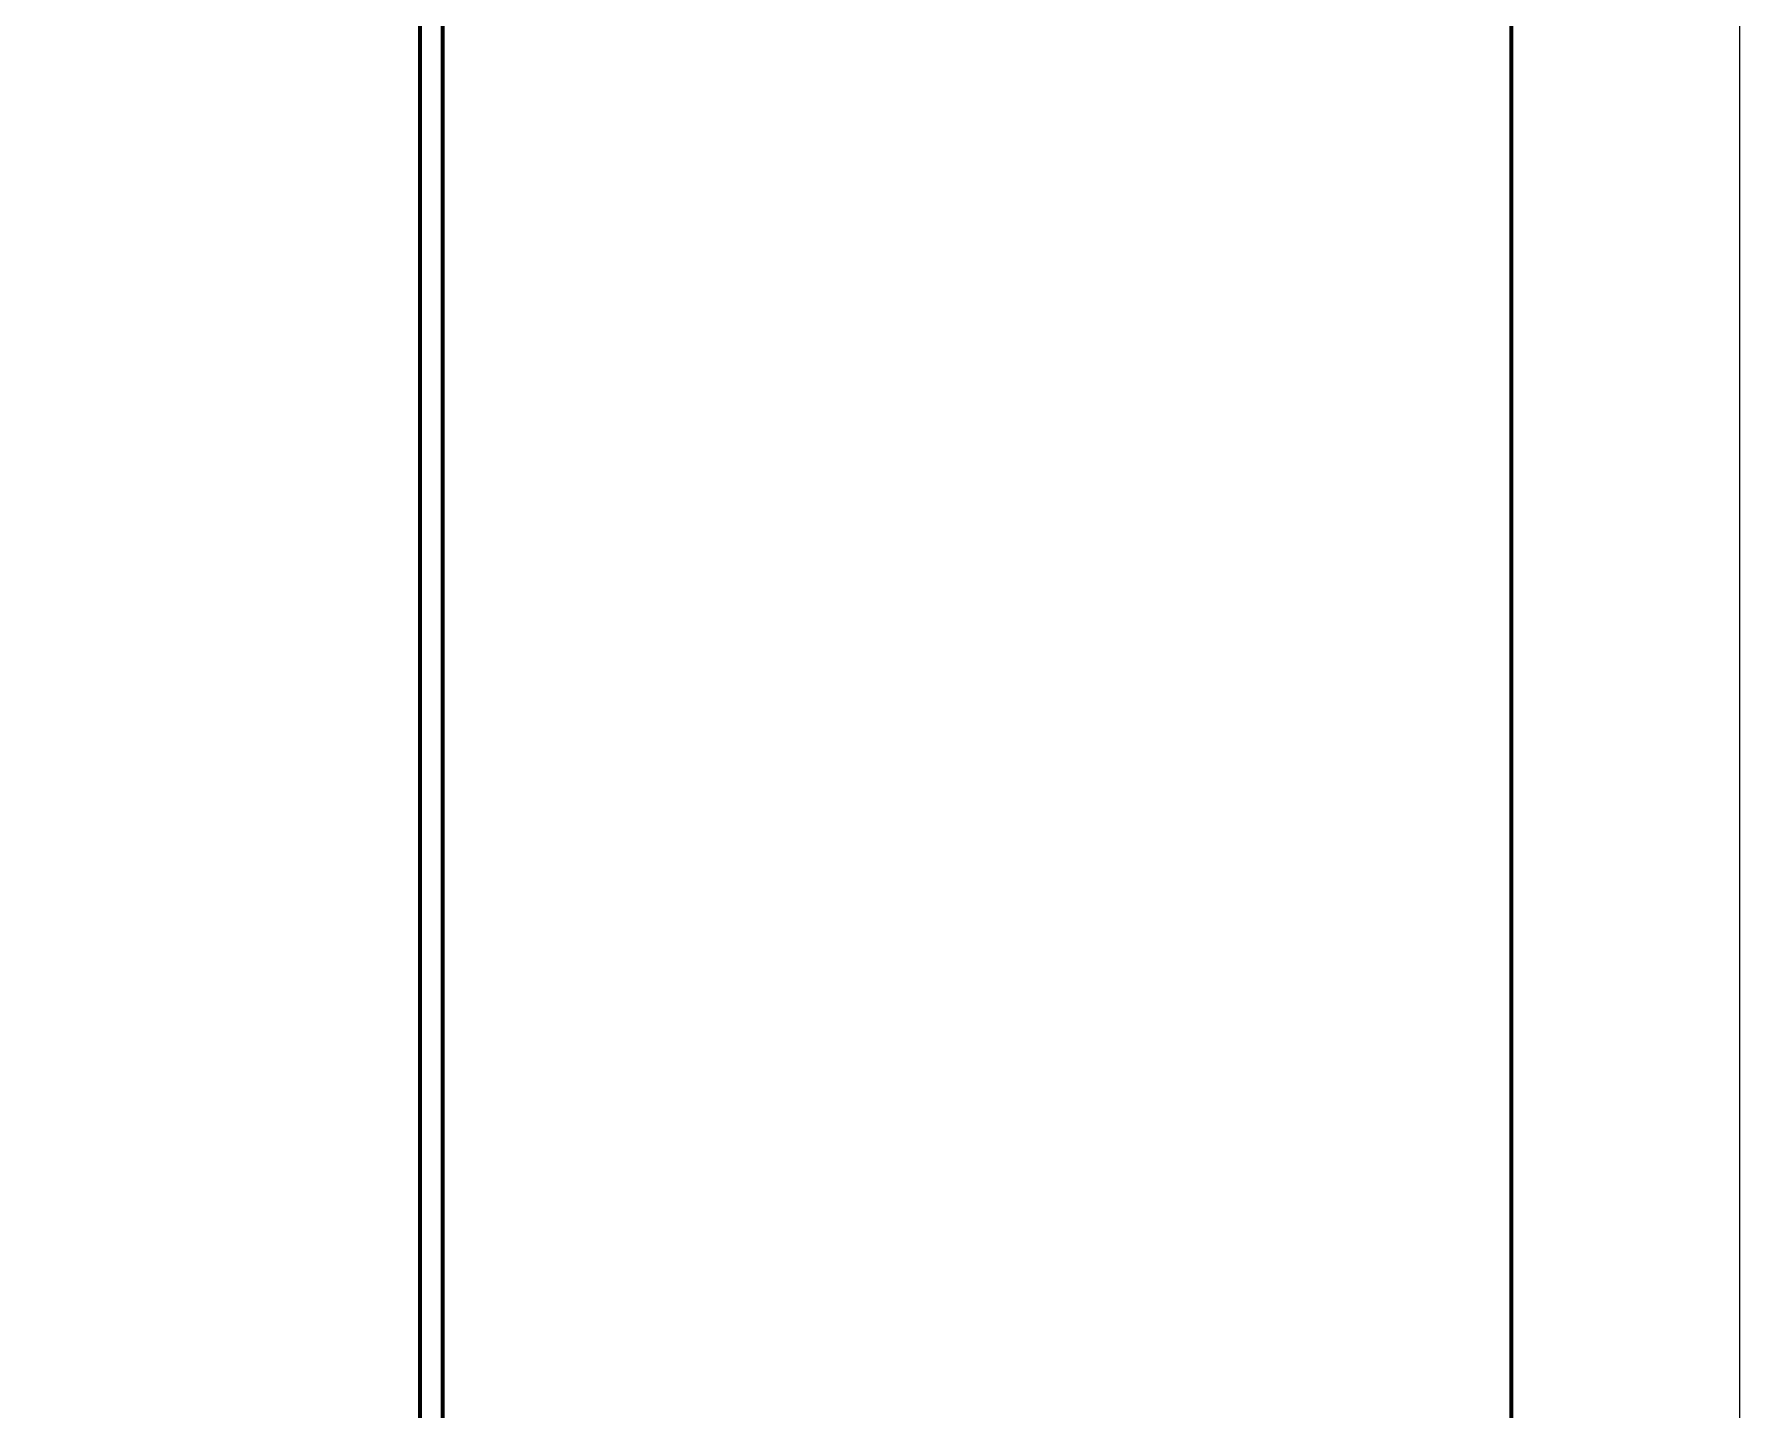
# Model space of a CAD drawing. Header units: millimetres. Extents: x 0 to 420, y 0 to 297.
# Drawn here: x 382.64 to 420, y 194.34 to 224.47 of the extents above; entities that cross this region are included whole.
import ezdxf

# ---------------------------------------------------------------- set-up
doc = ezdxf.new("R2010")
doc.units = ezdxf.units.MM
doc.linetypes.add('DASHED', pattern=[1.524, 1.27, -0.254])

msp = doc.modelspace()

# ---------------------------------------------------------------- linework, layer by layer
at = {"color": 1, "lineweight": 70}
for p, q in [((391.094, 132.1), (391.094, 256.5)), ((391.594, 132.1), (391.594, 256.5))]:
    msp.add_line(p, q, dxfattribs=at)
at = {"color": 5, "linetype": 'DASHED', "lineweight": 35}
for p, q in [((391.094, 132.1), (391.094, 256.5)), ((391.594, 132.1), (391.594, 256.5)), ((391.094, 222.458), (391.094, 222.469)), ((391.094, 222.469), (391.094, 222.468)), ((391.094, 222.468), (391.094, 222.469)), ((391.094, 222.469), (391.094, 222.458)), ((391.094, 222.468), (391.094, 222.467)), ((391.094, 222.467), (391.094, 222.468)), ((391.094, 222.467), (391.094, 222.465)), ((391.094, 222.465), (391.094, 222.467)), ((391.094, 222.465), (391.094, 222.461)), ((391.094, 222.461), (391.094, 222.465)), ((391.094, 222.461), (391.094, 222.457)), ((391.094, 222.457), (391.094, 222.461)), ((391.094, 222.428), (391.094, 222.458)), ((391.094, 222.458), (391.094, 222.428)), ((391.094, 222.457), (391.094, 222.453)), ((391.094, 222.453), (391.094, 222.457)), ((391.094, 222.453), (391.094, 222.447)), ((391.094, 222.447), (391.094, 222.453)), ((391.094, 222.447), (391.094, 222.44)), ((391.094, 222.44), (391.094, 222.447)), ((391.094, 222.44), (391.094, 222.433)), ((391.094, 222.433), (391.094, 222.44)), ((391.094, 222.433), (391.094, 222.424)), ((391.094, 222.424), (391.094, 222.433)), ((391.094, 222.378), (391.094, 222.428)), ((391.094, 222.428), (391.094, 222.378)), ((391.094, 222.424), (391.094, 222.415)), ((391.094, 222.415), (391.094, 222.424)), ((391.094, 222.415), (391.094, 222.405)), ((391.094, 222.405), (391.094, 222.415)), ((391.094, 222.405), (391.094, 222.394)), ((391.094, 222.394), (391.094, 222.405)), ((391.094, 222.394), (391.094, 222.383)), ((391.094, 222.383), (391.094, 222.394)), ((391.094, 222.383), (391.094, 221.765)), ((391.094, 221.765), (391.094, 222.383)), ((391.094, 222.31), (391.094, 222.378)), ((391.094, 222.378), (391.094, 222.31)), ((391.094, 222.228), (391.094, 222.31)), ((391.094, 222.31), (391.094, 222.228)), ((391.594, 222.458), (391.594, 222.469)), ((391.594, 222.469), (391.594, 222.468)), ((391.594, 222.468), (391.594, 222.469)), ((391.594, 222.469), (391.594, 222.458)), ((391.594, 222.468), (391.594, 222.467)), ((391.594, 222.467), (391.594, 222.468)), ((391.594, 222.467), (391.594, 222.465)), ((391.594, 222.465), (391.594, 222.467)), ((391.594, 222.465), (391.594, 222.461)), ((391.594, 222.461), (391.594, 222.465)), ((391.594, 222.461), (391.594, 222.457)), ((391.594, 222.457), (391.594, 222.461)), ((391.594, 222.428), (391.594, 222.458)), ((391.594, 222.458), (391.594, 222.428)), ((391.594, 222.457), (391.594, 222.453)), ((391.594, 222.453), (391.594, 222.457)), ((391.594, 222.453), (391.594, 222.447)), ((391.594, 222.447), (391.594, 222.453)), ((391.594, 222.447), (391.594, 222.44)), ((391.594, 222.44), (391.594, 222.447)), ((391.594, 222.44), (391.594, 222.433)), ((391.594, 222.433), (391.594, 222.44)), ((391.594, 222.433), (391.594, 222.424)), ((391.594, 222.424), (391.594, 222.433)), ((391.594, 222.378), (391.594, 222.428)), ((391.594, 222.428), (391.594, 222.378)), ((391.594, 222.424), (391.594, 222.415)), ((391.594, 222.415), (391.594, 222.424)), ((391.594, 222.415), (391.594, 222.405)), ((391.594, 222.405), (391.594, 222.415)), ((391.594, 222.405), (391.594, 222.394)), ((391.594, 222.394), (391.594, 222.405)), ((391.594, 222.394), (391.594, 222.383)), ((391.594, 222.383), (391.594, 222.394)), ((391.594, 222.383), (391.594, 221.765)), ((391.594, 221.765), (391.594, 222.383)), ((391.594, 222.31), (391.594, 222.378)), ((391.594, 222.378), (391.594, 222.31)), ((391.594, 222.228), (391.594, 222.31)), ((391.594, 222.31), (391.594, 222.228)), ((391.094, 222.133), (391.094, 222.228)), ((391.094, 222.228), (391.094, 222.133)), ((391.094, 222.029), (391.094, 222.133)), ((391.094, 222.133), (391.094, 222.029)), ((391.094, 221.919), (391.094, 222.029)), ((391.094, 222.029), (391.094, 221.919)), ((391.594, 222.133), (391.594, 222.228)), ((391.594, 222.228), (391.594, 222.133)), ((391.594, 222.029), (391.594, 222.133)), ((391.594, 222.133), (391.594, 222.029)), ((391.594, 221.919), (391.594, 222.029)), ((391.594, 222.029), (391.594, 221.919)), ((391.094, 221.808), (391.094, 221.919)), ((391.094, 221.919), (391.094, 221.808)), ((391.094, 221.699), (391.094, 221.808)), ((391.094, 221.808), (391.094, 221.699)), ((391.094, 221.765), (391.094, 221.699)), ((391.094, 221.699), (391.094, 221.765)), ((391.094, 221.596), (391.094, 221.699)), ((391.094, 221.699), (391.094, 221.618)), ((391.094, 221.699), (391.094, 221.596)), ((391.094, 221.618), (391.094, 221.699)), ((391.094, 221.618), (391.094, 221.524)), ((391.094, 221.524), (391.094, 221.618)), ((391.094, 221.502), (391.094, 221.596)), ((391.094, 221.596), (391.094, 221.502)), ((391.594, 221.808), (391.594, 221.919)), ((391.594, 221.919), (391.594, 221.808)), ((391.594, 221.699), (391.594, 221.808)), ((391.594, 221.808), (391.594, 221.699)), ((391.594, 221.765), (391.594, 221.699)), ((391.594, 221.699), (391.594, 221.765)), ((391.594, 221.596), (391.594, 221.699)), ((391.594, 221.699), (391.594, 221.618)), ((391.594, 221.699), (391.594, 221.596)), ((391.594, 221.618), (391.594, 221.699)), ((391.594, 221.618), (391.594, 221.524)), ((391.594, 221.524), (391.594, 221.618)), ((391.594, 221.502), (391.594, 221.596)), ((391.594, 221.596), (391.594, 221.502)), ((391.094, 221.524), (391.094, 221.42)), ((391.094, 221.42), (391.094, 221.524)), ((391.094, 221.42), (391.094, 221.502)), ((391.094, 221.502), (391.094, 221.42)), ((391.094, 221.354), (391.094, 221.42)), ((391.094, 221.42), (391.094, 221.311)), ((391.094, 221.42), (391.094, 221.354)), ((391.094, 221.311), (391.094, 221.42)), ((391.094, 220.736), (391.094, 221.354)), ((391.094, 221.354), (391.094, 220.736)), ((391.094, 221.311), (391.094, 221.2)), ((391.094, 221.2), (391.094, 221.311)), ((391.094, 221.2), (391.094, 221.09)), ((391.094, 221.09), (391.094, 221.2)), ((391.594, 221.524), (391.594, 221.42)), ((391.594, 221.42), (391.594, 221.524)), ((391.594, 221.42), (391.594, 221.502)), ((391.594, 221.502), (391.594, 221.42)), ((391.594, 221.354), (391.594, 221.42)), ((391.594, 221.42), (391.594, 221.311)), ((391.594, 221.42), (391.594, 221.354)), ((391.594, 221.311), (391.594, 221.42)), ((391.594, 220.736), (391.594, 221.354)), ((391.594, 221.354), (391.594, 220.736)), ((391.594, 221.311), (391.594, 221.2)), ((391.594, 221.2), (391.594, 221.311)), ((391.594, 221.2), (391.594, 221.09)), ((391.594, 221.09), (391.594, 221.2)), ((391.094, 221.09), (391.094, 220.986)), ((391.094, 220.986), (391.094, 221.09)), ((391.094, 220.986), (391.094, 220.891)), ((391.094, 220.891), (391.094, 220.986)), ((391.094, 220.891), (391.094, 220.809)), ((391.094, 220.809), (391.094, 220.891)), ((391.094, 220.809), (391.094, 220.741)), ((391.094, 220.741), (391.094, 220.809)), ((391.594, 221.09), (391.594, 220.986)), ((391.594, 220.986), (391.594, 221.09)), ((391.594, 220.986), (391.594, 220.891)), ((391.594, 220.891), (391.594, 220.986)), ((391.594, 220.891), (391.594, 220.809)), ((391.594, 220.809), (391.594, 220.891)), ((391.594, 220.809), (391.594, 220.741)), ((391.594, 220.741), (391.594, 220.809)), ((391.094, 220.741), (391.094, 220.691)), ((391.094, 220.691), (391.094, 220.741)), ((391.094, 220.725), (391.094, 220.736)), ((391.094, 220.736), (391.094, 220.725)), ((391.094, 220.714), (391.094, 220.725)), ((391.094, 220.725), (391.094, 220.714)), ((391.094, 220.704), (391.094, 220.714)), ((391.094, 220.714), (391.094, 220.704)), ((391.094, 220.695), (391.094, 220.704)), ((391.094, 220.704), (391.094, 220.695)), ((391.094, 220.686), (391.094, 220.695)), ((391.094, 220.695), (391.094, 220.686)), ((391.094, 220.691), (391.094, 220.661)), ((391.094, 220.661), (391.094, 220.691)), ((391.094, 220.679), (391.094, 220.686)), ((391.094, 220.686), (391.094, 220.679)), ((391.094, 220.672), (391.094, 220.679)), ((391.094, 220.679), (391.094, 220.672)), ((391.094, 220.667), (391.094, 220.672)), ((391.094, 220.672), (391.094, 220.667)), ((391.094, 220.662), (391.094, 220.667)), ((391.094, 220.667), (391.094, 220.662)), ((391.094, 220.658), (391.094, 220.662)), ((391.094, 220.662), (391.094, 220.658)), ((391.094, 220.661), (391.094, 220.651)), ((391.094, 220.651), (391.094, 220.661)), ((391.094, 220.655), (391.094, 220.658)), ((391.094, 220.658), (391.094, 220.655)), ((391.094, 220.652), (391.094, 220.655)), ((391.094, 220.655), (391.094, 220.652)), ((391.094, 220.651), (391.094, 220.652)), ((391.094, 220.652), (391.094, 220.651)), ((391.094, 220.651), (391.094, 220.651)), ((391.094, 220.651), (391.094, 220.651)), ((391.594, 220.741), (391.594, 220.691)), ((391.594, 220.691), (391.594, 220.741)), ((391.594, 220.725), (391.594, 220.736)), ((391.594, 220.736), (391.594, 220.725)), ((391.594, 220.714), (391.594, 220.725)), ((391.594, 220.725), (391.594, 220.714)), ((391.594, 220.704), (391.594, 220.714)), ((391.594, 220.714), (391.594, 220.704)), ((391.594, 220.695), (391.594, 220.704)), ((391.594, 220.704), (391.594, 220.695)), ((391.594, 220.686), (391.594, 220.695)), ((391.594, 220.695), (391.594, 220.686)), ((391.594, 220.691), (391.594, 220.661)), ((391.594, 220.661), (391.594, 220.691)), ((391.594, 220.679), (391.594, 220.686)), ((391.594, 220.686), (391.594, 220.679)), ((391.594, 220.672), (391.594, 220.679)), ((391.594, 220.679), (391.594, 220.672)), ((391.594, 220.667), (391.594, 220.672)), ((391.594, 220.672), (391.594, 220.667)), ((391.594, 220.662), (391.594, 220.667)), ((391.594, 220.667), (391.594, 220.662)), ((391.594, 220.658), (391.594, 220.662)), ((391.594, 220.662), (391.594, 220.658)), ((391.594, 220.661), (391.594, 220.651)), ((391.594, 220.651), (391.594, 220.661)), ((391.594, 220.655), (391.594, 220.658)), ((391.594, 220.658), (391.594, 220.655)), ((391.594, 220.652), (391.594, 220.655)), ((391.594, 220.655), (391.594, 220.652)), ((391.594, 220.651), (391.594, 220.652)), ((391.594, 220.652), (391.594, 220.651)), ((391.594, 220.651), (391.594, 220.651)), ((391.594, 220.651), (391.594, 220.651)), ((391.094, 211.315), (391.094, 211.325)), ((391.094, 211.325), (391.094, 211.325)), ((391.094, 211.325), (391.094, 211.324)), ((391.094, 211.324), (391.094, 211.325)), ((391.094, 211.325), (391.094, 211.325)), ((391.094, 211.325), (391.094, 211.315)), ((391.094, 211.324), (391.094, 211.321)), ((391.094, 211.321), (391.094, 211.324)), ((391.094, 211.321), (391.094, 211.318)), ((391.094, 211.318), (391.094, 211.321)), ((391.094, 211.318), (391.094, 211.314)), ((391.094, 211.314), (391.094, 211.318)), ((391.094, 211.284), (391.094, 211.315)), ((391.094, 211.315), (391.094, 211.284)), ((391.094, 211.314), (391.094, 211.309)), ((391.094, 211.309), (391.094, 211.314)), ((391.094, 211.309), (391.094, 211.304)), ((391.094, 211.304), (391.094, 211.309)), ((391.094, 211.304), (391.094, 211.297)), ((391.094, 211.297), (391.094, 211.304)), ((391.094, 211.297), (391.094, 211.289)), ((391.094, 211.289), (391.094, 211.297)), ((391.094, 211.289), (391.094, 211.281)), ((391.094, 211.281), (391.094, 211.289)), ((391.094, 211.235), (391.094, 211.284)), ((391.094, 211.284), (391.094, 211.235)), ((391.094, 211.281), (391.094, 211.272)), ((391.094, 211.272), (391.094, 211.281)), ((391.094, 211.272), (391.094, 211.262)), ((391.094, 211.262), (391.094, 211.272)), ((391.094, 211.262), (391.094, 211.251)), ((391.094, 211.251), (391.094, 211.262)), ((391.094, 211.251), (391.094, 211.24)), ((391.094, 211.24), (391.094, 211.251)), ((391.094, 211.24), (391.094, 210.622)), ((391.094, 210.622), (391.094, 211.24)), ((391.094, 211.167), (391.094, 211.235)), ((391.094, 211.235), (391.094, 211.167)), ((391.094, 211.085), (391.094, 211.167)), ((391.094, 211.167), (391.094, 211.085)), ((391.594, 211.315), (391.594, 211.325)), ((391.594, 211.325), (391.594, 211.325)), ((391.594, 211.325), (391.594, 211.324)), ((391.594, 211.324), (391.594, 211.325)), ((391.594, 211.325), (391.594, 211.325)), ((391.594, 211.325), (391.594, 211.315)), ((391.594, 211.324), (391.594, 211.321)), ((391.594, 211.321), (391.594, 211.324)), ((391.594, 211.321), (391.594, 211.318)), ((391.594, 211.318), (391.594, 211.321)), ((391.594, 211.318), (391.594, 211.314)), ((391.594, 211.314), (391.594, 211.318)), ((391.594, 211.284), (391.594, 211.315)), ((391.594, 211.315), (391.594, 211.284)), ((391.594, 211.314), (391.594, 211.309)), ((391.594, 211.309), (391.594, 211.314)), ((391.594, 211.309), (391.594, 211.304)), ((391.594, 211.304), (391.594, 211.309)), ((391.594, 211.304), (391.594, 211.297)), ((391.594, 211.297), (391.594, 211.304)), ((391.594, 211.297), (391.594, 211.289)), ((391.594, 211.289), (391.594, 211.297)), ((391.594, 211.289), (391.594, 211.281)), ((391.594, 211.281), (391.594, 211.289)), ((391.594, 211.235), (391.594, 211.284)), ((391.594, 211.284), (391.594, 211.235)), ((391.594, 211.281), (391.594, 211.272)), ((391.594, 211.272), (391.594, 211.281)), ((391.594, 211.272), (391.594, 211.262)), ((391.594, 211.262), (391.594, 211.272)), ((391.594, 211.262), (391.594, 211.251)), ((391.594, 211.251), (391.594, 211.262)), ((391.594, 211.251), (391.594, 211.24)), ((391.594, 211.24), (391.594, 211.251)), ((391.594, 211.24), (391.594, 210.622)), ((391.594, 210.622), (391.594, 211.24)), ((391.594, 211.167), (391.594, 211.235)), ((391.594, 211.235), (391.594, 211.167)), ((391.594, 211.085), (391.594, 211.167)), ((391.594, 211.167), (391.594, 211.085)), ((391.094, 210.99), (391.094, 211.085)), ((391.094, 211.085), (391.094, 210.99)), ((391.094, 210.886), (391.094, 210.99)), ((391.094, 210.99), (391.094, 210.886)), ((391.094, 210.776), (391.094, 210.886)), ((391.094, 210.886), (391.094, 210.776)), ((391.094, 210.665), (391.094, 210.776)), ((391.094, 210.776), (391.094, 210.665)), ((391.594, 210.99), (391.594, 211.085)), ((391.594, 211.085), (391.594, 210.99)), ((391.594, 210.886), (391.594, 210.99)), ((391.594, 210.99), (391.594, 210.886)), ((391.594, 210.776), (391.594, 210.886)), ((391.594, 210.886), (391.594, 210.776)), ((391.594, 210.665), (391.594, 210.776)), ((391.594, 210.776), (391.594, 210.665)), ((391.094, 210.556), (391.094, 210.665)), ((391.094, 210.665), (391.094, 210.556)), ((391.094, 210.622), (391.094, 210.556)), ((391.094, 210.556), (391.094, 210.622)), ((391.094, 210.452), (391.094, 210.556)), ((391.094, 210.556), (391.094, 210.474)), ((391.094, 210.556), (391.094, 210.452)), ((391.094, 210.474), (391.094, 210.556)), ((391.094, 210.474), (391.094, 210.38)), ((391.094, 210.38), (391.094, 210.474)), ((391.094, 210.358), (391.094, 210.452)), ((391.094, 210.452), (391.094, 210.358)), ((391.094, 210.38), (391.094, 210.277)), ((391.094, 210.277), (391.094, 210.38)), ((391.094, 210.277), (391.094, 210.358)), ((391.094, 210.358), (391.094, 210.277)), ((391.594, 210.556), (391.594, 210.665)), ((391.594, 210.665), (391.594, 210.556)), ((391.594, 210.622), (391.594, 210.556)), ((391.594, 210.556), (391.594, 210.622)), ((391.594, 210.452), (391.594, 210.556)), ((391.594, 210.556), (391.594, 210.474)), ((391.594, 210.556), (391.594, 210.452)), ((391.594, 210.474), (391.594, 210.556)), ((391.594, 210.474), (391.594, 210.38)), ((391.594, 210.38), (391.594, 210.474)), ((391.594, 210.358), (391.594, 210.452)), ((391.594, 210.452), (391.594, 210.358)), ((391.594, 210.38), (391.594, 210.277)), ((391.594, 210.277), (391.594, 210.38)), ((391.594, 210.277), (391.594, 210.358)), ((391.594, 210.358), (391.594, 210.277)), ((391.094, 210.211), (391.094, 210.277)), ((391.094, 210.277), (391.094, 210.168)), ((391.094, 210.277), (391.094, 210.211)), ((391.094, 210.168), (391.094, 210.277)), ((391.094, 209.593), (391.094, 210.211)), ((391.094, 210.211), (391.094, 209.593)), ((391.094, 210.168), (391.094, 210.057)), ((391.094, 210.057), (391.094, 210.168)), ((391.094, 210.057), (391.094, 209.947)), ((391.094, 209.947), (391.094, 210.057)), ((391.594, 210.211), (391.594, 210.277)), ((391.594, 210.277), (391.594, 210.168)), ((391.594, 210.277), (391.594, 210.211)), ((391.594, 210.168), (391.594, 210.277)), ((391.594, 209.593), (391.594, 210.211)), ((391.594, 210.211), (391.594, 209.593)), ((391.594, 210.168), (391.594, 210.057)), ((391.594, 210.057), (391.594, 210.168)), ((391.594, 210.057), (391.594, 209.947)), ((391.594, 209.947), (391.594, 210.057)), ((391.094, 209.947), (391.094, 209.843)), ((391.094, 209.843), (391.094, 209.947)), ((391.094, 209.843), (391.094, 209.748)), ((391.094, 209.748), (391.094, 209.843)), ((391.094, 209.748), (391.094, 209.666)), ((391.094, 209.666), (391.094, 209.748)), ((391.094, 209.666), (391.094, 209.598)), ((391.094, 209.598), (391.094, 209.666)), ((391.094, 209.598), (391.094, 209.548)), ((391.094, 209.548), (391.094, 209.598)), ((391.594, 209.947), (391.594, 209.843)), ((391.594, 209.843), (391.594, 209.947)), ((391.594, 209.843), (391.594, 209.748)), ((391.594, 209.748), (391.594, 209.843)), ((391.594, 209.748), (391.594, 209.666)), ((391.594, 209.666), (391.594, 209.748)), ((391.594, 209.666), (391.594, 209.598)), ((391.594, 209.598), (391.594, 209.666)), ((391.594, 209.598), (391.594, 209.548)), ((391.594, 209.548), (391.594, 209.598)), ((391.094, 209.582), (391.094, 209.593)), ((391.094, 209.593), (391.094, 209.582)), ((391.094, 209.571), (391.094, 209.582)), ((391.094, 209.582), (391.094, 209.571)), ((391.094, 209.561), (391.094, 209.571)), ((391.094, 209.571), (391.094, 209.561)), ((391.094, 209.552), (391.094, 209.561)), ((391.094, 209.561), (391.094, 209.552)), ((391.094, 209.543), (391.094, 209.552)), ((391.094, 209.552), (391.094, 209.543)), ((391.094, 209.548), (391.094, 209.518)), ((391.094, 209.518), (391.094, 209.548)), ((391.094, 209.536), (391.094, 209.543)), ((391.094, 209.543), (391.094, 209.536)), ((391.094, 209.529), (391.094, 209.536)), ((391.094, 209.536), (391.094, 209.529)), ((391.094, 209.523), (391.094, 209.529)), ((391.094, 209.529), (391.094, 209.523)), ((391.094, 209.519), (391.094, 209.523)), ((391.094, 209.523), (391.094, 209.519)), ((391.094, 209.515), (391.094, 209.519)), ((391.094, 209.519), (391.094, 209.515)), ((391.094, 209.518), (391.094, 209.507)), ((391.094, 209.507), (391.094, 209.518)), ((391.094, 209.511), (391.094, 209.515)), ((391.094, 209.515), (391.094, 209.511)), ((391.094, 209.509), (391.094, 209.511)), ((391.094, 209.511), (391.094, 209.509)), ((391.094, 209.508), (391.094, 209.509)), ((391.094, 209.509), (391.094, 209.508)), ((391.094, 209.507), (391.094, 209.508)), ((391.094, 209.508), (391.094, 209.507)), ((391.594, 209.582), (391.594, 209.593)), ((391.594, 209.593), (391.594, 209.582)), ((391.594, 209.571), (391.594, 209.582)), ((391.594, 209.582), (391.594, 209.571)), ((391.594, 209.561), (391.594, 209.571)), ((391.594, 209.571), (391.594, 209.561)), ((391.594, 209.552), (391.594, 209.561)), ((391.594, 209.561), (391.594, 209.552)), ((391.594, 209.543), (391.594, 209.552)), ((391.594, 209.552), (391.594, 209.543)), ((391.594, 209.548), (391.594, 209.518)), ((391.594, 209.518), (391.594, 209.548)), ((391.594, 209.536), (391.594, 209.543)), ((391.594, 209.543), (391.594, 209.536)), ((391.594, 209.529), (391.594, 209.536)), ((391.594, 209.536), (391.594, 209.529)), ((391.594, 209.523), (391.594, 209.529)), ((391.594, 209.529), (391.594, 209.523)), ((391.594, 209.519), (391.594, 209.523)), ((391.594, 209.523), (391.594, 209.519)), ((391.594, 209.515), (391.594, 209.519)), ((391.594, 209.519), (391.594, 209.515)), ((391.594, 209.518), (391.594, 209.507)), ((391.594, 209.507), (391.594, 209.518)), ((391.594, 209.511), (391.594, 209.515)), ((391.594, 209.515), (391.594, 209.511)), ((391.594, 209.509), (391.594, 209.511)), ((391.594, 209.511), (391.594, 209.509)), ((391.594, 209.508), (391.594, 209.509)), ((391.594, 209.509), (391.594, 209.508)), ((391.594, 209.507), (391.594, 209.508)), ((391.594, 209.508), (391.594, 209.507)), ((391.094, 208.746), (391.094, 208.75)), ((391.094, 208.75), (391.094, 208.734)), ((391.094, 208.734), (391.094, 208.75)), ((391.094, 208.75), (391.094, 208.746)), ((391.094, 208.734), (391.094, 208.746)), ((391.094, 208.746), (391.094, 208.734)), ((391.094, 208.714), (391.094, 208.734)), ((391.094, 208.734), (391.094, 208.686)), ((391.094, 208.686), (391.094, 208.734)), ((391.094, 208.734), (391.094, 208.714)), ((391.094, 208.686), (391.094, 208.714)), ((391.094, 208.714), (391.094, 208.686)), ((391.094, 208.65), (391.094, 208.686)), ((391.094, 208.686), (391.094, 208.608)), ((391.094, 208.608), (391.094, 208.686)), ((391.094, 208.686), (391.094, 208.65)), ((391.094, 208.608), (391.094, 208.65)), ((391.094, 208.65), (391.094, 208.608)), ((391.094, 208.56), (391.094, 208.608)), ((391.094, 208.608), (391.094, 208.505)), ((391.094, 208.505), (391.094, 208.608)), ((391.094, 208.608), (391.094, 208.56)), ((391.094, 208.505), (391.094, 208.56)), ((391.094, 208.56), (391.094, 208.505)), ((391.094, 208.446), (391.094, 208.505)), ((391.094, 208.505), (391.094, 208.382)), ((391.094, 208.382), (391.094, 208.505)), ((391.094, 208.505), (391.094, 208.446)), ((391.594, 208.734), (391.594, 208.75)), ((391.594, 208.75), (391.594, 208.746)), ((391.594, 208.746), (391.594, 208.75)), ((391.594, 208.75), (391.594, 208.734)), ((391.594, 208.746), (391.594, 208.734)), ((391.594, 208.734), (391.594, 208.746)), ((391.594, 208.686), (391.594, 208.734)), ((391.594, 208.734), (391.594, 208.714)), ((391.594, 208.714), (391.594, 208.734)), ((391.594, 208.734), (391.594, 208.686)), ((391.594, 208.714), (391.594, 208.686)), ((391.594, 208.686), (391.594, 208.714)), ((391.594, 208.608), (391.594, 208.686)), ((391.594, 208.686), (391.594, 208.65)), ((391.594, 208.65), (391.594, 208.686)), ((391.594, 208.686), (391.594, 208.608)), ((391.594, 208.65), (391.594, 208.608)), ((391.594, 208.608), (391.594, 208.65)), ((391.594, 208.505), (391.594, 208.608)), ((391.594, 208.608), (391.594, 208.56)), ((391.594, 208.56), (391.594, 208.608)), ((391.594, 208.608), (391.594, 208.505)), ((391.594, 208.56), (391.594, 208.505)), ((391.594, 208.505), (391.594, 208.56)), ((391.594, 208.382), (391.594, 208.505)), ((391.594, 208.505), (391.594, 208.446)), ((391.594, 208.446), (391.594, 208.505)), ((391.594, 208.505), (391.594, 208.382)), ((391.094, 208.382), (391.094, 208.446)), ((391.094, 208.446), (391.094, 208.382)), ((391.094, 208.315), (391.094, 208.382)), ((391.094, 208.382), (391.094, 208.245)), ((391.094, 208.245), (391.094, 208.382)), ((391.094, 208.382), (391.094, 208.315)), ((391.094, 208.245), (391.094, 208.315)), ((391.094, 208.315), (391.094, 208.245)), ((391.094, 208.173), (391.094, 208.245)), ((391.094, 208.245), (391.094, 208.1)), ((391.094, 208.1), (391.094, 208.245)), ((391.094, 208.245), (391.094, 208.173)), ((391.094, 208.1), (391.094, 208.173)), ((391.094, 208.173), (391.094, 208.1)), ((391.594, 208.446), (391.594, 208.382)), ((391.594, 208.382), (391.594, 208.446)), ((391.594, 208.245), (391.594, 208.382)), ((391.594, 208.382), (391.594, 208.315)), ((391.594, 208.315), (391.594, 208.382)), ((391.594, 208.382), (391.594, 208.245)), ((391.594, 208.315), (391.594, 208.245)), ((391.594, 208.245), (391.594, 208.315)), ((391.594, 208.1), (391.594, 208.245)), ((391.594, 208.245), (391.594, 208.173)), ((391.594, 208.173), (391.594, 208.245)), ((391.594, 208.245), (391.594, 208.1)), ((391.594, 208.173), (391.594, 208.1)), ((391.594, 208.1), (391.594, 208.173)), ((391.094, 208.1), (391.094, 207.955)), ((391.094, 208.027), (391.094, 208.1)), ((391.094, 208.1), (391.094, 208.027)), ((391.094, 207.955), (391.094, 208.1)), ((391.094, 207.955), (391.094, 208.027)), ((391.094, 208.027), (391.094, 207.955)), ((391.094, 207.955), (391.094, 207.818)), ((391.094, 207.885), (391.094, 207.955)), ((391.094, 207.955), (391.094, 207.885)), ((391.094, 207.818), (391.094, 207.955)), ((391.094, 207.818), (391.094, 207.885)), ((391.094, 207.885), (391.094, 207.818)), ((391.094, 207.818), (391.094, 207.695)), ((391.094, 207.754), (391.094, 207.818)), ((391.094, 207.818), (391.094, 207.754)), ((391.094, 207.695), (391.094, 207.818)), ((391.094, 207.695), (391.094, 207.754)), ((391.094, 207.754), (391.094, 207.695)), ((391.594, 208.1), (391.594, 208.027)), ((391.594, 207.955), (391.594, 208.1)), ((391.594, 208.1), (391.594, 207.955)), ((391.594, 208.027), (391.594, 208.1)), ((391.594, 208.027), (391.594, 207.955)), ((391.594, 207.955), (391.594, 208.027)), ((391.594, 207.955), (391.594, 207.885)), ((391.594, 207.818), (391.594, 207.955)), ((391.594, 207.955), (391.594, 207.818)), ((391.594, 207.885), (391.594, 207.955)), ((391.594, 207.885), (391.594, 207.818)), ((391.594, 207.818), (391.594, 207.885)), ((391.594, 207.818), (391.594, 207.754)), ((391.594, 207.695), (391.594, 207.818)), ((391.594, 207.818), (391.594, 207.695)), ((391.594, 207.754), (391.594, 207.818)), ((391.594, 207.754), (391.594, 207.695)), ((391.594, 207.695), (391.594, 207.754)), ((391.094, 207.695), (391.094, 207.592)), ((391.094, 207.64), (391.094, 207.695)), ((391.094, 207.695), (391.094, 207.64)), ((391.094, 207.592), (391.094, 207.695)), ((391.094, 207.592), (391.094, 207.64)), ((391.094, 207.64), (391.094, 207.592)), ((391.094, 207.592), (391.094, 207.514)), ((391.094, 207.55), (391.094, 207.592)), ((391.094, 207.592), (391.094, 207.55)), ((391.094, 207.514), (391.094, 207.592)), ((391.094, 207.514), (391.094, 207.55)), ((391.094, 207.55), (391.094, 207.514)), ((391.094, 207.514), (391.094, 207.466)), ((391.094, 207.486), (391.094, 207.514)), ((391.094, 207.514), (391.094, 207.486)), ((391.094, 207.466), (391.094, 207.514)), ((391.094, 207.466), (391.094, 207.486)), ((391.094, 207.486), (391.094, 207.466)), ((391.094, 207.466), (391.094, 207.45)), ((391.094, 207.454), (391.094, 207.466)), ((391.094, 207.466), (391.094, 207.454)), ((391.094, 207.45), (391.094, 207.466)), ((391.094, 207.45), (391.094, 207.454)), ((391.094, 207.454), (391.094, 207.45)), ((391.594, 207.695), (391.594, 207.64)), ((391.594, 207.592), (391.594, 207.695)), ((391.594, 207.695), (391.594, 207.592)), ((391.594, 207.64), (391.594, 207.695)), ((391.594, 207.64), (391.594, 207.592)), ((391.594, 207.592), (391.594, 207.64)), ((391.594, 207.592), (391.594, 207.55)), ((391.594, 207.514), (391.594, 207.592)), ((391.594, 207.592), (391.594, 207.514)), ((391.594, 207.55), (391.594, 207.592)), ((391.594, 207.55), (391.594, 207.514)), ((391.594, 207.514), (391.594, 207.55)), ((391.594, 207.514), (391.594, 207.486)), ((391.594, 207.466), (391.594, 207.514)), ((391.594, 207.514), (391.594, 207.466)), ((391.594, 207.486), (391.594, 207.514)), ((391.594, 207.486), (391.594, 207.466)), ((391.594, 207.466), (391.594, 207.486)), ((391.594, 207.466), (391.594, 207.454)), ((391.594, 207.45), (391.594, 207.466)), ((391.594, 207.466), (391.594, 207.45)), ((391.594, 207.454), (391.594, 207.466)), ((391.594, 207.454), (391.594, 207.45)), ((391.594, 207.45), (391.594, 207.454)), ((391.094, 196.743), (391.094, 196.754)), ((391.094, 196.754), (391.094, 196.753)), ((391.094, 196.753), (391.094, 196.754)), ((391.094, 196.754), (391.094, 196.743)), ((391.094, 196.753), (391.094, 196.752)), ((391.094, 196.752), (391.094, 196.753)), ((391.094, 196.752), (391.094, 196.75)), ((391.094, 196.75), (391.094, 196.752)), ((391.094, 196.746), (391.094, 196.75)), ((391.094, 196.75), (391.094, 196.734)), ((391.094, 196.734), (391.094, 196.75)), ((391.094, 196.75), (391.094, 196.746)), ((391.094, 196.75), (391.094, 196.746)), ((391.094, 196.746), (391.094, 196.75)), ((391.094, 196.734), (391.094, 196.746)), ((391.094, 196.746), (391.094, 196.734)), ((391.094, 196.746), (391.094, 196.742)), ((391.094, 196.742), (391.094, 196.746)), ((391.094, 196.713), (391.094, 196.743)), ((391.094, 196.743), (391.094, 196.713)), ((391.094, 196.742), (391.094, 196.738)), ((391.094, 196.738), (391.094, 196.742)), ((391.094, 196.738), (391.094, 196.732)), ((391.094, 196.732), (391.094, 196.738)), ((391.094, 196.714), (391.094, 196.734)), ((391.094, 196.734), (391.094, 196.686)), ((391.094, 196.686), (391.094, 196.734)), ((391.094, 196.734), (391.094, 196.714)), ((391.094, 196.732), (391.094, 196.725)), ((391.094, 196.725), (391.094, 196.732)), ((391.094, 196.725), (391.094, 196.718)), ((391.094, 196.718), (391.094, 196.725)), ((391.094, 196.718), (391.094, 196.709)), ((391.094, 196.709), (391.094, 196.718)), ((391.094, 196.686), (391.094, 196.714)), ((391.094, 196.714), (391.094, 196.686)), ((391.094, 196.663), (391.094, 196.713)), ((391.094, 196.713), (391.094, 196.663)), ((391.094, 196.709), (391.094, 196.7)), ((391.094, 196.7), (391.094, 196.709)), ((391.094, 196.7), (391.094, 196.69)), ((391.094, 196.69), (391.094, 196.7)), ((391.094, 196.69), (391.094, 196.679)), ((391.094, 196.679), (391.094, 196.69)), ((391.094, 196.65), (391.094, 196.686)), ((391.094, 196.686), (391.094, 196.608)), ((391.094, 196.608), (391.094, 196.686)), ((391.094, 196.686), (391.094, 196.65)), ((391.094, 196.679), (391.094, 196.668)), ((391.094, 196.668), (391.094, 196.679)), ((391.094, 196.668), (391.094, 196.05)), ((391.094, 196.05), (391.094, 196.668)), ((391.094, 196.595), (391.094, 196.663)), ((391.094, 196.663), (391.094, 196.595)), ((391.094, 196.608), (391.094, 196.65)), ((391.094, 196.65), (391.094, 196.608)), ((391.094, 196.56), (391.094, 196.608)), ((391.094, 196.608), (391.094, 196.505)), ((391.094, 196.505), (391.094, 196.608)), ((391.094, 196.608), (391.094, 196.56)), ((391.094, 196.513), (391.094, 196.595)), ((391.094, 196.595), (391.094, 196.513)), ((391.094, 196.505), (391.094, 196.56)), ((391.094, 196.56), (391.094, 196.505)), ((391.594, 196.743), (391.594, 196.754)), ((391.594, 196.754), (391.594, 196.753)), ((391.594, 196.753), (391.594, 196.754)), ((391.594, 196.754), (391.594, 196.743)), ((391.594, 196.753), (391.594, 196.752)), ((391.594, 196.752), (391.594, 196.753)), ((391.594, 196.752), (391.594, 196.75)), ((391.594, 196.75), (391.594, 196.752)), ((391.594, 196.734), (391.594, 196.75)), ((391.594, 196.75), (391.594, 196.746)), ((391.594, 196.746), (391.594, 196.75)), ((391.594, 196.75), (391.594, 196.734)), ((391.594, 196.75), (391.594, 196.746)), ((391.594, 196.746), (391.594, 196.75)), ((391.594, 196.746), (391.594, 196.734)), ((391.594, 196.734), (391.594, 196.746)), ((391.594, 196.746), (391.594, 196.742)), ((391.594, 196.742), (391.594, 196.746)), ((391.594, 196.713), (391.594, 196.743)), ((391.594, 196.743), (391.594, 196.713)), ((391.594, 196.742), (391.594, 196.738)), ((391.594, 196.738), (391.594, 196.742)), ((391.594, 196.738), (391.594, 196.732)), ((391.594, 196.732), (391.594, 196.738)), ((391.594, 196.686), (391.594, 196.734)), ((391.594, 196.734), (391.594, 196.714)), ((391.594, 196.714), (391.594, 196.734)), ((391.594, 196.734), (391.594, 196.686)), ((391.594, 196.732), (391.594, 196.725)), ((391.594, 196.725), (391.594, 196.732)), ((391.594, 196.725), (391.594, 196.718)), ((391.594, 196.718), (391.594, 196.725)), ((391.594, 196.718), (391.594, 196.709)), ((391.594, 196.709), (391.594, 196.718)), ((391.594, 196.714), (391.594, 196.686)), ((391.594, 196.686), (391.594, 196.714)), ((391.594, 196.663), (391.594, 196.713)), ((391.594, 196.713), (391.594, 196.663)), ((391.594, 196.709), (391.594, 196.7)), ((391.594, 196.7), (391.594, 196.709)), ((391.594, 196.7), (391.594, 196.69)), ((391.594, 196.69), (391.594, 196.7)), ((391.594, 196.69), (391.594, 196.679)), ((391.594, 196.679), (391.594, 196.69)), ((391.594, 196.608), (391.594, 196.686)), ((391.594, 196.686), (391.594, 196.65)), ((391.594, 196.65), (391.594, 196.686)), ((391.594, 196.686), (391.594, 196.608)), ((391.594, 196.679), (391.594, 196.668)), ((391.594, 196.668), (391.594, 196.679)), ((391.594, 196.668), (391.594, 196.05)), ((391.594, 196.05), (391.594, 196.668)), ((391.594, 196.595), (391.594, 196.663)), ((391.594, 196.663), (391.594, 196.595)), ((391.594, 196.65), (391.594, 196.608)), ((391.594, 196.608), (391.594, 196.65)), ((391.594, 196.505), (391.594, 196.608)), ((391.594, 196.608), (391.594, 196.56)), ((391.594, 196.56), (391.594, 196.608)), ((391.594, 196.608), (391.594, 196.505)), ((391.594, 196.513), (391.594, 196.595)), ((391.594, 196.595), (391.594, 196.513)), ((391.594, 196.56), (391.594, 196.505)), ((391.594, 196.505), (391.594, 196.56)), ((391.094, 196.418), (391.094, 196.513)), ((391.094, 196.513), (391.094, 196.418)), ((391.094, 196.446), (391.094, 196.505)), ((391.094, 196.505), (391.094, 196.382)), ((391.094, 196.382), (391.094, 196.505)), ((391.094, 196.505), (391.094, 196.446)), ((391.094, 196.382), (391.094, 196.446)), ((391.094, 196.446), (391.094, 196.382)), ((391.094, 196.314), (391.094, 196.418)), ((391.094, 196.418), (391.094, 196.314)), ((391.094, 196.315), (391.094, 196.382)), ((391.094, 196.382), (391.094, 196.245)), ((391.094, 196.245), (391.094, 196.382)), ((391.094, 196.382), (391.094, 196.315)), ((391.094, 196.245), (391.094, 196.315)), ((391.094, 196.315), (391.094, 196.245)), ((391.094, 196.204), (391.094, 196.314)), ((391.094, 196.314), (391.094, 196.204)), ((391.094, 196.173), (391.094, 196.245)), ((391.094, 196.245), (391.094, 196.1)), ((391.094, 196.1), (391.094, 196.245)), ((391.094, 196.245), (391.094, 196.173)), ((391.094, 196.093), (391.094, 196.204)), ((391.094, 196.204), (391.094, 196.093)), ((391.094, 196.1), (391.094, 196.173)), ((391.094, 196.173), (391.094, 196.1)), ((391.594, 196.418), (391.594, 196.513)), ((391.594, 196.513), (391.594, 196.418)), ((391.594, 196.382), (391.594, 196.505)), ((391.594, 196.505), (391.594, 196.446)), ((391.594, 196.446), (391.594, 196.505)), ((391.594, 196.505), (391.594, 196.382)), ((391.594, 196.446), (391.594, 196.382)), ((391.594, 196.382), (391.594, 196.446)), ((391.594, 196.314), (391.594, 196.418)), ((391.594, 196.418), (391.594, 196.314)), ((391.594, 196.245), (391.594, 196.382)), ((391.594, 196.382), (391.594, 196.315)), ((391.594, 196.315), (391.594, 196.382)), ((391.594, 196.382), (391.594, 196.245)), ((391.594, 196.315), (391.594, 196.245)), ((391.594, 196.245), (391.594, 196.315)), ((391.594, 196.204), (391.594, 196.314)), ((391.594, 196.314), (391.594, 196.204)), ((391.594, 196.1), (391.594, 196.245)), ((391.594, 196.245), (391.594, 196.173)), ((391.594, 196.173), (391.594, 196.245)), ((391.594, 196.245), (391.594, 196.1)), ((391.594, 196.093), (391.594, 196.204)), ((391.594, 196.204), (391.594, 196.093)), ((391.594, 196.173), (391.594, 196.1)), ((391.594, 196.1), (391.594, 196.173)), ((391.094, 196.1), (391.094, 195.955)), ((391.094, 196.027), (391.094, 196.1)), ((391.094, 196.1), (391.094, 196.027)), ((391.094, 195.955), (391.094, 196.1)), ((391.094, 195.984), (391.094, 196.093)), ((391.094, 196.093), (391.094, 195.984)), ((391.094, 196.05), (391.094, 195.984)), ((391.094, 195.984), (391.094, 196.05)), ((391.094, 195.955), (391.094, 196.027)), ((391.094, 196.027), (391.094, 195.955)), ((391.094, 195.984), (391.094, 195.903)), ((391.094, 195.881), (391.094, 195.984)), ((391.094, 195.903), (391.094, 195.984)), ((391.094, 195.984), (391.094, 195.881)), ((391.094, 195.955), (391.094, 195.818)), ((391.094, 195.885), (391.094, 195.955)), ((391.094, 195.955), (391.094, 195.885)), ((391.094, 195.818), (391.094, 195.955)), ((391.094, 195.903), (391.094, 195.809)), ((391.094, 195.809), (391.094, 195.903)), ((391.094, 195.818), (391.094, 195.885)), ((391.094, 195.885), (391.094, 195.818)), ((391.094, 195.787), (391.094, 195.881)), ((391.094, 195.881), (391.094, 195.787)), ((391.094, 195.818), (391.094, 195.695)), ((391.094, 195.754), (391.094, 195.818)), ((391.094, 195.818), (391.094, 195.754)), ((391.094, 195.695), (391.094, 195.818)), ((391.094, 195.809), (391.094, 195.705)), ((391.094, 195.705), (391.094, 195.809)), ((391.094, 195.705), (391.094, 195.787)), ((391.094, 195.787), (391.094, 195.705)), ((391.594, 196.1), (391.594, 196.027)), ((391.594, 195.955), (391.594, 196.1)), ((391.594, 196.1), (391.594, 195.955)), ((391.594, 196.027), (391.594, 196.1)), ((391.594, 195.984), (391.594, 196.093)), ((391.594, 196.093), (391.594, 195.984)), ((391.594, 196.05), (391.594, 195.984)), ((391.594, 195.984), (391.594, 196.05)), ((391.594, 196.027), (391.594, 195.955)), ((391.594, 195.955), (391.594, 196.027)), ((391.594, 195.984), (391.594, 195.903)), ((391.594, 195.881), (391.594, 195.984)), ((391.594, 195.903), (391.594, 195.984)), ((391.594, 195.984), (391.594, 195.881)), ((391.594, 195.955), (391.594, 195.885)), ((391.594, 195.818), (391.594, 195.955)), ((391.594, 195.955), (391.594, 195.818)), ((391.594, 195.885), (391.594, 195.955)), ((391.594, 195.903), (391.594, 195.809)), ((391.594, 195.809), (391.594, 195.903)), ((391.594, 195.885), (391.594, 195.818)), ((391.594, 195.818), (391.594, 195.885)), ((391.594, 195.787), (391.594, 195.881)), ((391.594, 195.881), (391.594, 195.787)), ((391.594, 195.818), (391.594, 195.754)), ((391.594, 195.695), (391.594, 195.818)), ((391.594, 195.818), (391.594, 195.695)), ((391.594, 195.754), (391.594, 195.818)), ((391.594, 195.809), (391.594, 195.705)), ((391.594, 195.705), (391.594, 195.809)), ((391.594, 195.705), (391.594, 195.787)), ((391.594, 195.787), (391.594, 195.705)), ((391.094, 195.695), (391.094, 195.754)), ((391.094, 195.754), (391.094, 195.695)), ((391.094, 195.705), (391.094, 195.596)), ((391.094, 195.639), (391.094, 195.705)), ((391.094, 195.596), (391.094, 195.705)), ((391.094, 195.705), (391.094, 195.639)), ((391.094, 195.695), (391.094, 195.592)), ((391.094, 195.64), (391.094, 195.695)), ((391.094, 195.695), (391.094, 195.64)), ((391.094, 195.592), (391.094, 195.695)), ((391.094, 195.592), (391.094, 195.64)), ((391.094, 195.64), (391.094, 195.592)), ((391.094, 195.021), (391.094, 195.639)), ((391.094, 195.639), (391.094, 195.021)), ((391.094, 195.596), (391.094, 195.485)), ((391.094, 195.485), (391.094, 195.596)), ((391.094, 195.592), (391.094, 195.514)), ((391.094, 195.55), (391.094, 195.592)), ((391.094, 195.592), (391.094, 195.55)), ((391.094, 195.514), (391.094, 195.592)), ((391.094, 195.514), (391.094, 195.55)), ((391.094, 195.55), (391.094, 195.514)), ((391.094, 195.514), (391.094, 195.466)), ((391.094, 195.486), (391.094, 195.514)), ((391.094, 195.514), (391.094, 195.486)), ((391.094, 195.466), (391.094, 195.514)), ((391.094, 195.466), (391.094, 195.486)), ((391.094, 195.486), (391.094, 195.466)), ((391.094, 195.485), (391.094, 195.375)), ((391.094, 195.375), (391.094, 195.485)), ((391.094, 195.466), (391.094, 195.45)), ((391.094, 195.454), (391.094, 195.466)), ((391.094, 195.466), (391.094, 195.454)), ((391.094, 195.45), (391.094, 195.466)), ((391.094, 195.45), (391.094, 195.454)), ((391.094, 195.454), (391.094, 195.45)), ((391.594, 195.754), (391.594, 195.695)), ((391.594, 195.695), (391.594, 195.754)), ((391.594, 195.705), (391.594, 195.596)), ((391.594, 195.639), (391.594, 195.705)), ((391.594, 195.596), (391.594, 195.705)), ((391.594, 195.705), (391.594, 195.639)), ((391.594, 195.695), (391.594, 195.64)), ((391.594, 195.592), (391.594, 195.695)), ((391.594, 195.695), (391.594, 195.592)), ((391.594, 195.64), (391.594, 195.695)), ((391.594, 195.64), (391.594, 195.592)), ((391.594, 195.592), (391.594, 195.64)), ((391.594, 195.021), (391.594, 195.639)), ((391.594, 195.639), (391.594, 195.021)), ((391.594, 195.596), (391.594, 195.485)), ((391.594, 195.485), (391.594, 195.596)), ((391.594, 195.592), (391.594, 195.55)), ((391.594, 195.514), (391.594, 195.592)), ((391.594, 195.592), (391.594, 195.514)), ((391.594, 195.55), (391.594, 195.592)), ((391.594, 195.55), (391.594, 195.514)), ((391.594, 195.514), (391.594, 195.55)), ((391.594, 195.514), (391.594, 195.486)), ((391.594, 195.466), (391.594, 195.514)), ((391.594, 195.514), (391.594, 195.466)), ((391.594, 195.486), (391.594, 195.514)), ((391.594, 195.486), (391.594, 195.466)), ((391.594, 195.466), (391.594, 195.486)), ((391.594, 195.485), (391.594, 195.375)), ((391.594, 195.375), (391.594, 195.485)), ((391.594, 195.466), (391.594, 195.454)), ((391.594, 195.45), (391.594, 195.466)), ((391.594, 195.466), (391.594, 195.45)), ((391.594, 195.454), (391.594, 195.466)), ((391.594, 195.454), (391.594, 195.45)), ((391.594, 195.45), (391.594, 195.454)), ((391.094, 195.375), (391.094, 195.271)), ((391.094, 195.271), (391.094, 195.375)), ((391.094, 195.271), (391.094, 195.176)), ((391.094, 195.176), (391.094, 195.271)), ((391.094, 195.176), (391.094, 195.094)), ((391.094, 195.094), (391.094, 195.176)), ((391.094, 195.094), (391.094, 195.026)), ((391.094, 195.026), (391.094, 195.094)), ((391.094, 195.026), (391.094, 194.976)), ((391.094, 194.976), (391.094, 195.026)), ((391.594, 195.375), (391.594, 195.271)), ((391.594, 195.271), (391.594, 195.375)), ((391.594, 195.271), (391.594, 195.176)), ((391.594, 195.176), (391.594, 195.271)), ((391.594, 195.176), (391.594, 195.094)), ((391.594, 195.094), (391.594, 195.176)), ((391.594, 195.094), (391.594, 195.026)), ((391.594, 195.026), (391.594, 195.094)), ((391.594, 195.026), (391.594, 194.976)), ((391.594, 194.976), (391.594, 195.026)), ((391.094, 195.01), (391.094, 195.021)), ((391.094, 195.021), (391.094, 195.01)), ((391.094, 194.999), (391.094, 195.01)), ((391.094, 195.01), (391.094, 194.999)), ((391.094, 194.989), (391.094, 194.999)), ((391.094, 194.999), (391.094, 194.989)), ((391.094, 194.98), (391.094, 194.989)), ((391.094, 194.989), (391.094, 194.98)), ((391.094, 194.971), (391.094, 194.98)), ((391.094, 194.98), (391.094, 194.971)), ((391.094, 194.976), (391.094, 194.946)), ((391.094, 194.946), (391.094, 194.976)), ((391.094, 194.964), (391.094, 194.971)), ((391.094, 194.971), (391.094, 194.964)), ((391.094, 194.957), (391.094, 194.964)), ((391.094, 194.964), (391.094, 194.957)), ((391.094, 194.952), (391.094, 194.957)), ((391.094, 194.957), (391.094, 194.952)), ((391.094, 194.947), (391.094, 194.952)), ((391.094, 194.952), (391.094, 194.947)), ((391.094, 194.943), (391.094, 194.947)), ((391.094, 194.947), (391.094, 194.943)), ((391.094, 194.946), (391.094, 194.936)), ((391.094, 194.936), (391.094, 194.946)), ((391.094, 194.94), (391.094, 194.943)), ((391.094, 194.943), (391.094, 194.94)), ((391.094, 194.937), (391.094, 194.94)), ((391.094, 194.94), (391.094, 194.937)), ((391.094, 194.936), (391.094, 194.937)), ((391.094, 194.937), (391.094, 194.936)), ((391.094, 194.936), (391.094, 194.936)), ((391.094, 194.936), (391.094, 194.936)), ((391.594, 195.01), (391.594, 195.021)), ((391.594, 195.021), (391.594, 195.01)), ((391.594, 194.999), (391.594, 195.01)), ((391.594, 195.01), (391.594, 194.999)), ((391.594, 194.989), (391.594, 194.999)), ((391.594, 194.999), (391.594, 194.989)), ((391.594, 194.98), (391.594, 194.989)), ((391.594, 194.989), (391.594, 194.98)), ((391.594, 194.971), (391.594, 194.98)), ((391.594, 194.98), (391.594, 194.971)), ((391.594, 194.976), (391.594, 194.946)), ((391.594, 194.946), (391.594, 194.976)), ((391.594, 194.964), (391.594, 194.971)), ((391.594, 194.971), (391.594, 194.964)), ((391.594, 194.957), (391.594, 194.964)), ((391.594, 194.964), (391.594, 194.957)), ((391.594, 194.952), (391.594, 194.957)), ((391.594, 194.957), (391.594, 194.952)), ((391.594, 194.947), (391.594, 194.952)), ((391.594, 194.952), (391.594, 194.947)), ((391.594, 194.943), (391.594, 194.947)), ((391.594, 194.947), (391.594, 194.943)), ((391.594, 194.946), (391.594, 194.936)), ((391.594, 194.936), (391.594, 194.946)), ((391.594, 194.94), (391.594, 194.943)), ((391.594, 194.943), (391.594, 194.94)), ((391.594, 194.937), (391.594, 194.94)), ((391.594, 194.94), (391.594, 194.937)), ((391.594, 194.936), (391.594, 194.937)), ((391.594, 194.937), (391.594, 194.936)), ((391.594, 194.936), (391.594, 194.936)), ((391.594, 194.936), (391.594, 194.936))]:
    msp.add_line(p, q, dxfattribs=at)
at = {"color": 7, "lineweight": 25}
msp.add_lwpolyline([(0, 0), (420, 0), (420, 297), (0, 297)], close=True, dxfattribs=at)
at = {"color": 7, "lineweight": 70}
msp.add_lwpolyline([(20, 5), (415, 5), (415, 292), (20, 292)], close=True, dxfattribs=at)

doc.saveas('drawing.dxf')
